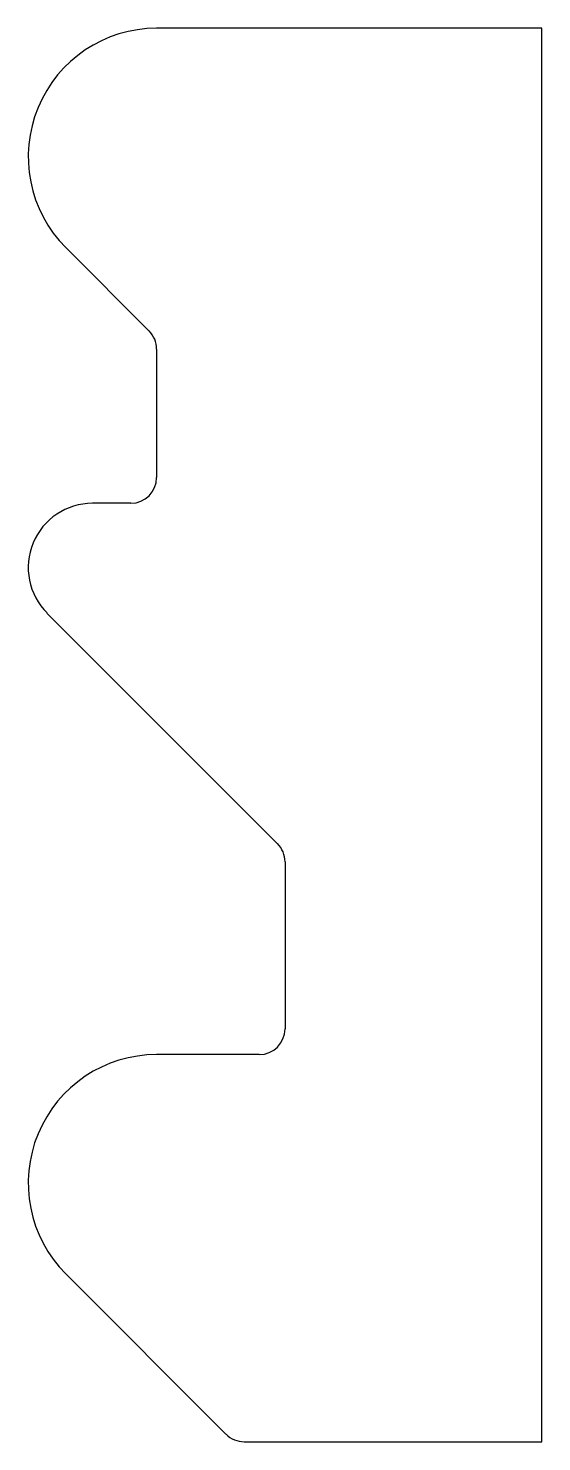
# Model space of a CAD drawing. Header units: millimetres. Extents: x -40 to 0, y 0 to 110.
import ezdxf

# ---------------------------------------------------------------- set-up
doc = ezdxf.new("R2010")
doc.units = ezdxf.units.MM

msp = doc.modelspace()

# ---------------------------------------------------------------- linework, layer by layer
at = {"color": 7, "linetype": 'Continuous', "lineweight": 25}
for p, q in [((0, 110), (-30, 110)), ((0, 0), (0, 110)), ((-37.07, 92.93), (-30.59, 86.44)), ((-30, 85.03), (-30, 75.03)), ((-32, 73.03), (-35, 73.03)), ((-38.54, 64.49), (-20.59, 46.54)), ((-20, 45.13), (-20, 32.13)), ((-22, 30.13), (-30, 30.13)), ((-37.07, 13.06), (-24.6, 0.59)), ((-23.18, 0), (0, 0))]:
    msp.add_line(p, q, dxfattribs=at)
for centre, radius, start, end in [((-30, 100), 10, 90, 225), ((-32, 85.03), 2, 0, 45), ((-32, 75.03), 2, 270, 0), ((-35, 68.03), 5, 90, 225), ((-22, 45.13), 2, 0, 45), ((-22, 32.13), 2, 270, 0), ((-30, 20.13), 10, 90, 225), ((-23.18, 2), 2, 225, 270)]:
    msp.add_arc(centre, radius, start, end, dxfattribs=at)

doc.saveas('drawing.dxf')
